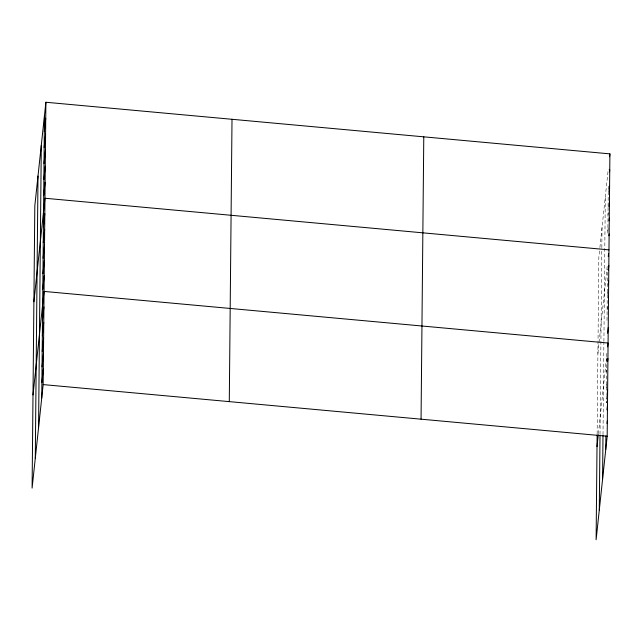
<?xml version="1.0" encoding="UTF-8"?>
<svg xmlns="http://www.w3.org/2000/svg" width="642" height="642" viewBox="0 0 642 642"><rect width="100%" height="100%" fill="white"/><g stroke="black" fill="none" stroke-linecap="round" stroke-linejoin="round"><path stroke-width="0.48" stroke-dasharray="3.21 2.41" d="M597.132 433.96L598.834 257.41L599.788 248.478M600.021 434.265L601.819 248.631M601.827 247.635L602.019 227.637M603.007 434.642L603.889 342.443M603.905 341.472L605.294 196.958M606.273 396.13L606.2 402.927L606.714 398.176M606.329 390.312L606.69 352.458M607.003 320.43L607.492 268.998M607.846 233.174L608.094 207.173M608.102 206.178L608.295 186.172M599.893 247.483L608.263 169.159M608.014 215.174L608.319 212.325M607.862 231.176L608.271 227.372M597.911 353.405L607.444 264.167M607.252 294.229L607.452 292.327M607.099 309.757L607.509 305.953M598.392 433.671L606.65 356.342M606.505 371.87L606.706 369.969M606.353 387.399L606.658 384.55"/><path stroke-width="0.96" d="M35.286 458.348L38.006 176.012M38.56 427.668L41.289 145.333M41.746 397.896L44.467 115.552M45.887 102.255L34.82 205.785L32.1 488.129L43.166 384.59L45.887 102.255L609.9 153.871L607.18 436.215L596.113 539.745L597.124 434.931M229.29 401.627L232.011 119.292M421.056 419.178L423.776 136.842M599.291 509.973L600.013 435.236M602.573 479.293L602.99 435.613M605.751 449.512L605.888 435.926M44.314 131.554L45.734 118.256M44.162 147.556L45.582 134.25M44.001 163.549L45.422 150.252M43.849 179.551L45.269 166.254M43.696 195.553L45.117 182.248M33.898 301.78L44.964 198.25L608.977 249.866M43.391 227.075L44.812 213.778M43.239 242.604L44.659 229.306M43.094 258.132L44.515 244.835M42.942 273.661L44.362 260.363M42.789 289.189L44.21 275.891M32.999 394.95L44.065 291.42L608.078 343.037L607.669 346.84M42.492 320.246L43.913 306.948M42.34 335.774L43.76 322.477M42.195 351.302L43.616 338.005M42.043 366.831L43.463 353.533M41.891 382.359L43.311 369.062M609.595 156.728L609.9 153.871M609.539 171.775L609.748 169.873M608.985 191.573L609.595 185.875M608.929 206.62L609.435 201.869M608.977 220.72L609.282 217.871M608.929 235.775L609.13 233.873M608.263 256.519L608.568 253.67M608.319 270.146L608.825 265.395M608.271 284.727L608.672 280.923M608.319 298.353L608.528 296.452M607.613 333.214L608.223 327.508M597.012 446.575L598.28 434.666M607.621 361.422L607.926 358.565M607.019 395.328L607.629 389.622M606.971 409.901L607.476 405.158M607.019 423.535L607.324 420.687M43.166 384.59L607.18 436.215"/></g></svg>
